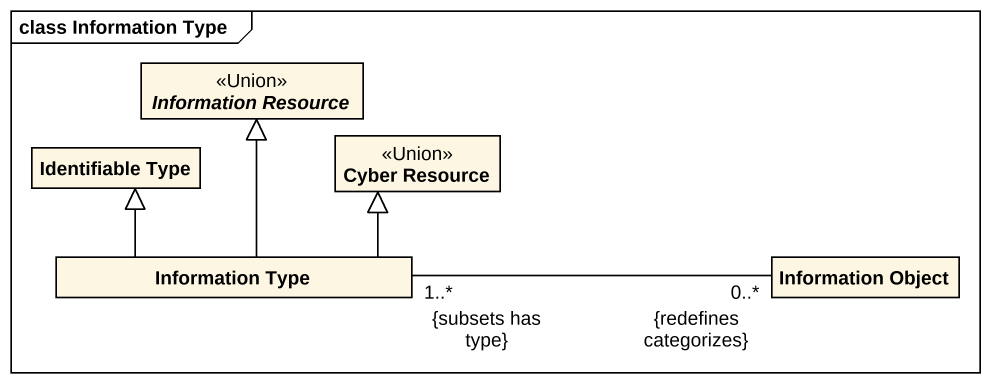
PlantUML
@startuml
mainframe class Information Type
hide circle
hide empty members
abstract class "Information Resource" as Information_Resource <<Union>>
class "Identifiable Type" as Identifiable_Type
class "Cyber Resource" as Cyber_Resource <<Union>>
class "Information Type" as Information_Type
class "Information Object" as Information_Object
Information_Type -up-|> Information_Resource
Information_Type -up-|> Identifiable_Type
Information_Type -up-|> Cyber_Resource
Information_Type "1..*\n{subsets has type}" -right- "0..*\n{redefines categorizes}" Information_Object
@enduml
